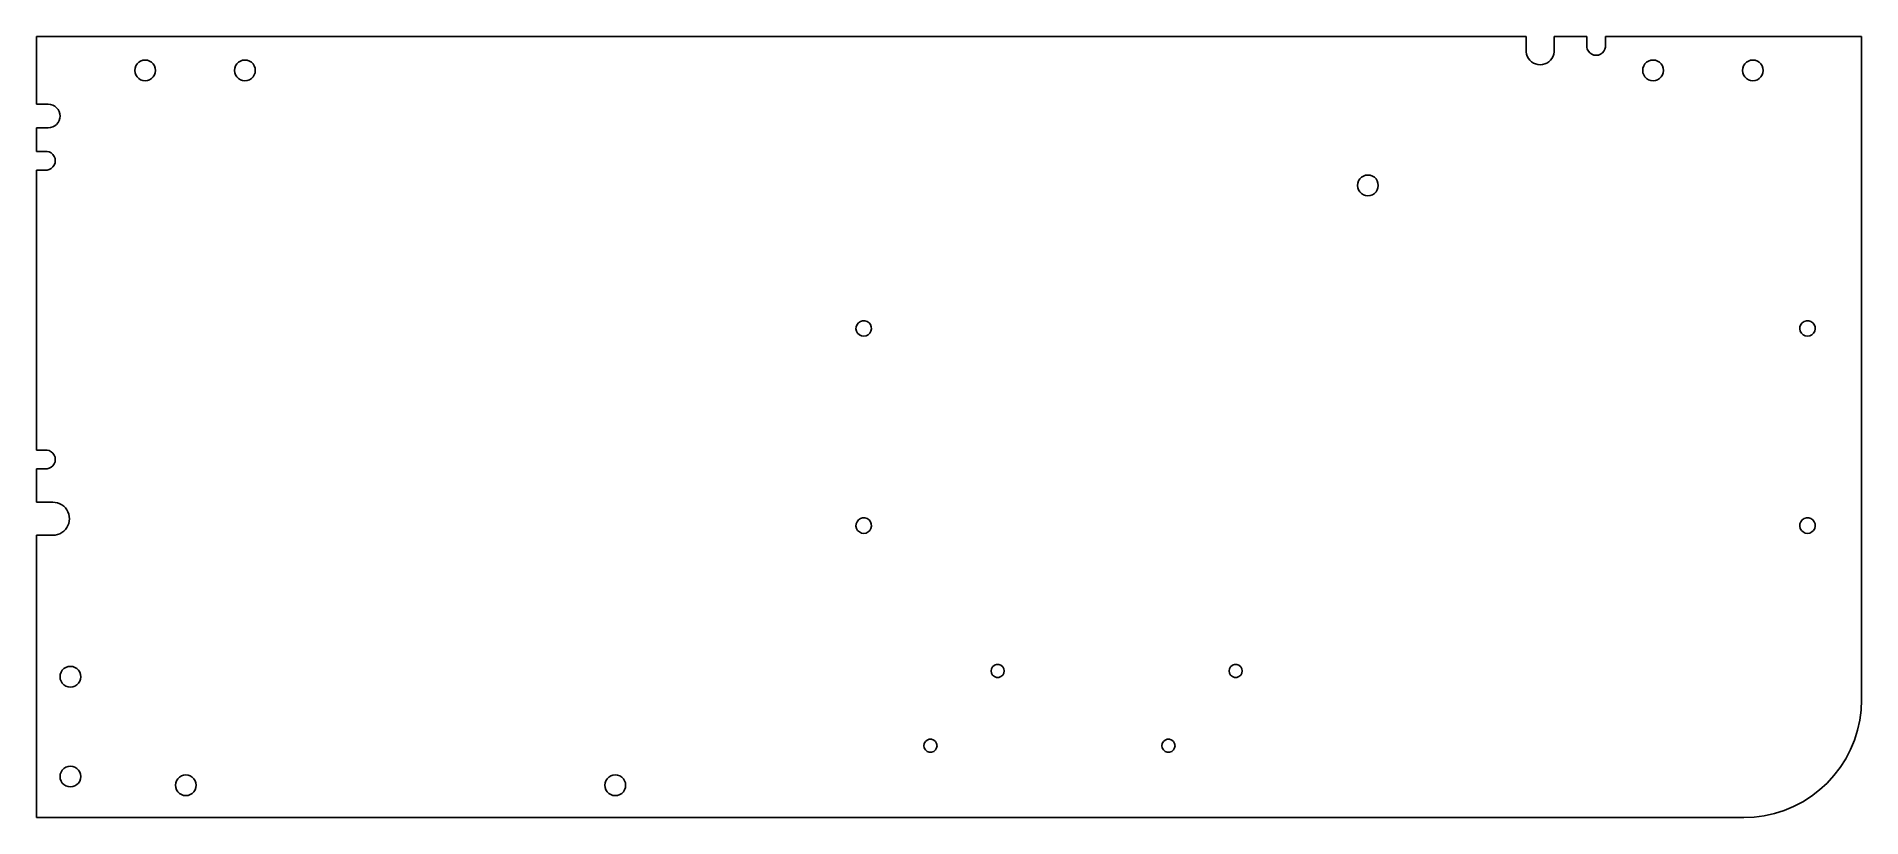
# Model space of a CAD drawing. Header units: metres. Extents: x 0 to 388, y -166 to 0.
import ezdxf

# ---------------------------------------------------------------- set-up
doc = ezdxf.new("R2010")
doc.units = ezdxf.units.M

msp = doc.modelspace()

# ---------------------------------------------------------------- linework, layer by layer
for p, q in [((316.69, 0), (0, 0)), ((0, 0), (0, -14.4)), ((316.69, -3.24774), (316.69, 0)), ((329.595, 0), (322.67, 0)), ((322.67, 0), (322.67, -3.24774)), ((329.595, -2.24107), (329.595, 0)), ((388, 0), (333.565, 0)), ((333.565, 0), (333.565, -2.24107)), ((388, -141), (388, 0)), ((316.772, -3.73646), (316.69, -3.24774)), ((316.933, -4.20509), (316.772, -3.73646)), ((322.588, -3.73646), (322.427, -4.20509)), ((322.67, -3.24774), (322.588, -3.73646)), ((329.71, -2.70921), (329.595, -2.24107)), ((329.934, -3.13613), (329.71, -2.70921)), ((330.254, -3.49702), (329.934, -3.13613)), ((330.651, -3.77091), (330.254, -3.49702)), ((331.101, -3.94188), (330.651, -3.77091)), ((332.509, -3.77091), (332.059, -3.94188)), ((332.906, -3.49702), (332.509, -3.77091)), ((333.226, -3.13613), (332.906, -3.49702)), ((333.45, -2.70921), (333.226, -3.13613)), ((333.565, -2.24107), (333.45, -2.70921)), ((20.9, -7.2), (20.9552, -6.71045)), ((20.9552, -7.68955), (20.9, -7.2)), ((20.9552, -6.71045), (21.1179, -6.24546)), ((21.1179, -8.15454), (20.9552, -7.68955)), ((21.1179, -6.24546), (21.38, -5.82832)), ((21.38, -5.82832), (21.7283, -5.47997)), ((21.7283, -5.47997), (22.1455, -5.21787)), ((22.1455, -5.21787), (22.6105, -5.05516)), ((22.6105, -5.05516), (23.1, -5)), ((23.1, -5), (23.5895, -5.05516)), ((23.5895, -5.05516), (24.0545, -5.21787)), ((24.0545, -5.21787), (24.4717, -5.47997)), ((24.4717, -5.47997), (24.82, -5.82832)), ((24.82, -5.82832), (25.0821, -6.24546)), ((25.0821, -6.24546), (25.2448, -6.71045)), ((25.2448, -7.68955), (25.0821, -8.15454)), ((25.2448, -6.71045), (25.3, -7.2)), ((25.3, -7.2), (25.2448, -7.68955)), ((42.12, -7.2), (42.1752, -6.71045)), ((42.1752, -7.68955), (42.12, -7.2)), ((42.1752, -6.71045), (42.3379, -6.24546)), ((42.3379, -8.15454), (42.1752, -7.68955)), ((42.3379, -6.24546), (42.6, -5.82832)), ((42.6, -5.82832), (42.9483, -5.47997)), ((42.9483, -5.47997), (43.3655, -5.21787)), ((43.3655, -5.21787), (43.8305, -5.05516)), ((43.8305, -5.05516), (44.32, -5)), ((44.32, -5), (44.8095, -5.05516)), ((44.8095, -5.05516), (45.2745, -5.21787)), ((45.2745, -5.21787), (45.6917, -5.47997)), ((45.6917, -5.47997), (46.04, -5.82832)), ((46.04, -5.82832), (46.3021, -6.24546)), ((46.3021, -6.24546), (46.4648, -6.71045)), ((46.4648, -7.68955), (46.3021, -8.15454)), ((46.4648, -6.71045), (46.52, -7.2)), ((46.52, -7.2), (46.4648, -7.68955)), ((317.169, -4.64084), (316.933, -4.20509)), ((317.473, -5.03184), (317.169, -4.64084)), ((317.837, -5.36742), (317.473, -5.03184)), ((318.252, -5.63842), (317.837, -5.36742)), ((318.706, -5.83745), (318.252, -5.63842)), ((319.186, -5.95908), (318.706, -5.83745)), ((319.68, -6), (319.186, -5.95908)), ((320.174, -5.95908), (319.68, -6)), ((320.654, -5.83745), (320.174, -5.95908)), ((321.108, -5.63842), (320.654, -5.83745)), ((321.523, -5.36742), (321.108, -5.63842)), ((321.887, -5.03184), (321.523, -5.36742)), ((322.192, -4.64084), (321.887, -5.03184)), ((322.427, -4.20509), (322.192, -4.64084)), ((331.58, -4), (331.101, -3.94188)), ((332.059, -3.94188), (331.58, -4)), ((341.48, -7.2), (341.535, -6.71045)), ((341.535, -7.68955), (341.48, -7.2)), ((341.535, -6.71045), (341.698, -6.24546)), ((341.698, -8.15454), (341.535, -7.68955)), ((341.698, -6.24546), (341.96, -5.82832)), ((341.96, -5.82832), (342.308, -5.47997)), ((342.308, -5.47997), (342.725, -5.21787)), ((342.725, -5.21787), (343.19, -5.05516)), ((343.19, -5.05516), (343.68, -5)), ((343.68, -5), (344.17, -5.05516)), ((344.17, -5.05516), (344.635, -5.21787)), ((344.635, -5.21787), (345.052, -5.47997)), ((345.052, -5.47997), (345.4, -5.82832)), ((345.4, -5.82832), (345.662, -6.24546)), ((345.662, -6.24546), (345.825, -6.71045)), ((345.825, -7.68955), (345.662, -8.15454)), ((345.825, -6.71045), (345.88, -7.2)), ((345.88, -7.2), (345.825, -7.68955)), ((362.7, -7.2), (362.755, -6.71045)), ((362.755, -7.68955), (362.7, -7.2)), ((362.755, -6.71045), (362.918, -6.24546)), ((362.918, -8.15454), (362.755, -7.68955)), ((362.918, -6.24546), (363.18, -5.82832)), ((363.18, -5.82832), (363.528, -5.47997)), ((363.528, -5.47997), (363.945, -5.21787)), ((363.945, -5.21787), (364.41, -5.05516)), ((364.41, -5.05516), (364.9, -5)), ((364.9, -5), (365.39, -5.05516)), ((365.39, -5.05516), (365.855, -5.21787)), ((365.855, -5.21787), (366.272, -5.47997)), ((366.272, -5.47997), (366.62, -5.82832)), ((366.62, -5.82832), (366.882, -6.24546)), ((366.882, -6.24546), (367.045, -6.71045)), ((367.045, -7.68955), (366.882, -8.15454)), ((367.045, -6.71045), (367.1, -7.2)), ((367.1, -7.2), (367.045, -7.68955)), ((21.38, -8.57168), (21.1179, -8.15454)), ((21.7283, -8.92003), (21.38, -8.57168)), ((22.1455, -9.18213), (21.7283, -8.92003)), ((22.6105, -9.34484), (22.1455, -9.18213)), ((23.1, -9.4), (22.6105, -9.34484)), ((23.5895, -9.34484), (23.1, -9.4)), ((24.0545, -9.18213), (23.5895, -9.34484)), ((24.4717, -8.92003), (24.0545, -9.18213)), ((24.82, -8.57168), (24.4717, -8.92003)), ((25.0821, -8.15454), (24.82, -8.57168)), ((42.6, -8.57168), (42.3379, -8.15454)), ((42.9483, -8.92003), (42.6, -8.57168)), ((43.3655, -9.18213), (42.9483, -8.92003)), ((43.8305, -9.34484), (43.3655, -9.18213)), ((44.32, -9.4), (43.8305, -9.34484)), ((44.8095, -9.34484), (44.32, -9.4)), ((45.2745, -9.18213), (44.8095, -9.34484)), ((45.6917, -8.92003), (45.2745, -9.18213)), ((46.04, -8.57168), (45.6917, -8.92003)), ((46.3021, -8.15454), (46.04, -8.57168)), ((341.96, -8.57168), (341.698, -8.15454)), ((342.308, -8.92003), (341.96, -8.57168)), ((342.725, -9.18213), (342.308, -8.92003)), ((343.19, -9.34484), (342.725, -9.18213)), ((343.68, -9.4), (343.19, -9.34484)), ((344.17, -9.34484), (343.68, -9.4)), ((344.635, -9.18213), (344.17, -9.34484)), ((345.052, -8.92003), (344.635, -9.18213)), ((345.4, -8.57168), (345.052, -8.92003)), ((345.662, -8.15454), (345.4, -8.57168)), ((363.18, -8.57168), (362.918, -8.15454)), ((363.528, -8.92003), (363.18, -8.57168)), ((363.945, -9.18213), (363.528, -8.92003)), ((364.41, -9.34484), (363.945, -9.18213)), ((364.9, -9.4), (364.41, -9.34484)), ((365.39, -9.34484), (364.9, -9.4)), ((365.855, -9.18213), (365.39, -9.34484)), ((366.272, -8.92003), (365.855, -9.18213)), ((366.62, -8.57168), (366.272, -8.92003)), ((366.882, -8.15454), (366.62, -8.57168)), ((0, -14.4), (2.5, -14.4)), ((2.5, -14.4), (2.98773, -14.448)), ((2.98773, -14.448), (3.45671, -14.5903)), ((3.45671, -14.5903), (3.88893, -14.8213)), ((3.88893, -14.8213), (4.26777, -15.1322)), ((4.26777, -15.1322), (4.57867, -15.5111)), ((4.57867, -15.5111), (4.8097, -15.9433)), ((2.5, -19.4), (0, -19.4)), ((0, -19.4), (0, -24.4146)), ((2.98773, -19.352), (2.5, -19.4)), ((3.45671, -19.2097), (2.98773, -19.352)), ((3.88893, -18.9787), (3.45671, -19.2097)), ((4.26777, -18.6678), (3.88893, -18.9787)), ((4.57867, -18.2889), (4.26777, -18.6678)), ((4.8097, -17.8567), (4.57867, -18.2889)), ((4.8097, -15.9433), (4.95196, -16.4123)), ((4.95196, -17.3877), (4.8097, -17.8567)), ((4.95196, -16.4123), (5, -16.9)), ((5, -16.9), (4.95196, -17.3877)), ((0, -24.4146), (2.24107, -24.4146)), ((2.24107, -24.4146), (2.70921, -24.53)), ((2.70921, -24.53), (3.13613, -24.754)), ((3.13613, -24.754), (3.49702, -25.0738)), ((3.49702, -25.0738), (3.77091, -25.4706)), ((3.77091, -25.4706), (3.94188, -25.9214)), ((3.94188, -26.8786), (3.77091, -27.3294)), ((3.94188, -25.9214), (4, -26.4)), ((4, -26.4), (3.94188, -26.8786)), ((2.24107, -28.3854), (0, -28.3854)), ((0, -28.3854), (0, -87.9146)), ((2.70921, -28.27), (2.24107, -28.3854)), ((3.13613, -28.046), (2.70921, -28.27)), ((3.49702, -27.7262), (3.13613, -28.046)), ((3.77091, -27.3294), (3.49702, -27.7262)), ((280.917, -31.1605), (281.079, -30.6955)), ((281.079, -30.6955), (281.342, -30.2783)), ((281.342, -30.2783), (281.69, -29.93)), ((281.69, -29.93), (282.107, -29.6679)), ((282.107, -29.6679), (282.572, -29.5052)), ((282.572, -29.5052), (283.062, -29.45)), ((283.062, -29.45), (283.551, -29.5052)), ((283.551, -29.5052), (284.016, -29.6679)), ((284.016, -29.6679), (284.433, -29.93)), ((284.433, -29.93), (284.782, -30.2783)), ((284.782, -30.2783), (285.044, -30.6955)), ((285.044, -30.6955), (285.206, -31.1605)), ((280.862, -31.65), (280.917, -31.1605)), ((280.917, -32.1395), (280.862, -31.65)), ((281.079, -32.6045), (280.917, -32.1395)), ((281.342, -33.0217), (281.079, -32.6045)), ((281.69, -33.37), (281.342, -33.0217)), ((282.107, -33.6321), (281.69, -33.37)), ((282.572, -33.7948), (282.107, -33.6321)), ((283.062, -33.85), (282.572, -33.7948)), ((283.551, -33.7948), (283.062, -33.85)), ((284.016, -33.6321), (283.551, -33.7948)), ((284.433, -33.37), (284.016, -33.6321)), ((284.782, -33.0217), (284.433, -33.37)), ((285.044, -32.6045), (284.782, -33.0217)), ((285.206, -32.1395), (285.044, -32.6045)), ((285.206, -31.1605), (285.262, -31.65)), ((285.262, -31.65), (285.206, -32.1395)), ((174.225, -62.1683), (174.261, -61.6778)), ((174.261, -61.6778), (174.441, -61.22)), ((174.441, -61.22), (174.748, -60.8355)), ((174.748, -60.8355), (175.154, -60.5584)), ((175.154, -60.5584), (175.624, -60.4134)), ((175.624, -60.4134), (176.116, -60.4134)), ((176.116, -60.4134), (176.586, -60.5584)), ((176.586, -60.5584), (176.992, -60.8355)), ((176.992, -60.8355), (177.299, -61.22)), ((177.299, -61.22), (177.479, -61.6778)), ((177.479, -61.6778), (177.515, -62.1683)), ((374.885, -62.1683), (374.921, -61.6778)), ((374.921, -61.6778), (375.101, -61.22)), ((375.101, -61.22), (375.408, -60.8355)), ((375.408, -60.8355), (375.814, -60.5584)), ((375.814, -60.5584), (376.284, -60.4134)), ((376.284, -60.4134), (376.776, -60.4134)), ((376.776, -60.4134), (377.246, -60.5584)), ((377.246, -60.5584), (377.652, -60.8355)), ((377.652, -60.8355), (377.959, -61.22)), ((377.959, -61.22), (378.139, -61.6778)), ((378.139, -61.6778), (378.175, -62.1683)), ((174.334, -62.6478), (174.225, -62.1683)), ((174.58, -63.0738), (174.334, -62.6478)), ((174.941, -63.4083), (174.58, -63.0738)), ((175.384, -63.6217), (174.941, -63.4083)), ((175.87, -63.695), (175.384, -63.6217)), ((176.356, -63.6217), (175.87, -63.695)), ((176.799, -63.4083), (176.356, -63.6217)), ((177.16, -63.0738), (176.799, -63.4083)), ((177.406, -62.6478), (177.16, -63.0738)), ((177.515, -62.1683), (177.406, -62.6478)), ((374.994, -62.6478), (374.885, -62.1683)), ((375.24, -63.0738), (374.994, -62.6478)), ((375.601, -63.4083), (375.24, -63.0738)), ((376.044, -63.6217), (375.601, -63.4083)), ((376.53, -63.695), (376.044, -63.6217)), ((377.016, -63.6217), (376.53, -63.695)), ((377.459, -63.4083), (377.016, -63.6217)), ((377.82, -63.0738), (377.459, -63.4083)), ((378.066, -62.6478), (377.82, -63.0738)), ((378.175, -62.1683), (378.066, -62.6478)), ((0, -87.9146), (2.24107, -87.9146)), ((2.24107, -87.9146), (2.70921, -88.03)), ((2.70921, -88.03), (3.13613, -88.254)), ((3.13613, -88.254), (3.49702, -88.5738)), ((3.49702, -88.5738), (3.77091, -88.9706)), ((3.77091, -88.9706), (3.94188, -89.4214)), ((2.24107, -91.8854), (0, -91.8854)), ((0, -91.8854), (0, -99)), ((2.70921, -91.77), (2.24107, -91.8854)), ((3.13613, -91.546), (2.70921, -91.77)), ((3.49702, -91.2262), (3.13613, -91.546)), ((3.77091, -90.8294), (3.49702, -91.2262)), ((3.94188, -90.3786), (3.77091, -90.8294)), ((3.94188, -89.4214), (4, -89.9)), ((4, -89.9), (3.94188, -90.3786)), ((0, -99), (3.5, -99)), ((3.5, -99), (3.9981, -99.0356)), ((3.9981, -99.0356), (4.48606, -99.1418)), ((4.48606, -99.1418), (4.95395, -99.3163)), ((4.95395, -99.3163), (5.39224, -99.5556)), ((5.39224, -99.5556), (5.79201, -99.8549)), ((5.79201, -99.8549), (6.14512, -100.208)), ((6.14512, -100.208), (6.44439, -100.608)), ((6.44439, -100.608), (6.68371, -101.046)), ((6.44439, -104.392), (6.14512, -104.792)), ((6.68371, -103.954), (6.44439, -104.392)), ((6.68371, -101.046), (6.85822, -101.514)), ((6.85822, -103.486), (6.68371, -103.954)), ((6.85822, -101.514), (6.96437, -102.002)), ((6.96437, -102.998), (6.85822, -103.486)), ((6.96437, -102.002), (7, -102.5)), ((7, -102.5), (6.96437, -102.998)), ((174.225, -104.078), (174.261, -103.588)), ((174.334, -104.558), (174.225, -104.078)), ((174.261, -103.588), (174.441, -103.13)), ((174.58, -104.984), (174.334, -104.558)), ((174.441, -103.13), (174.748, -102.745)), ((174.748, -102.745), (175.154, -102.468)), ((175.154, -102.468), (175.624, -102.323)), ((175.624, -102.323), (176.116, -102.323)), ((176.116, -102.323), (176.586, -102.468)), ((176.586, -102.468), (176.992, -102.745)), ((176.992, -102.745), (177.299, -103.13)), ((177.406, -104.558), (177.16, -104.984)), ((177.299, -103.13), (177.479, -103.588)), ((177.515, -104.078), (177.406, -104.558)), ((177.479, -103.588), (177.515, -104.078)), ((374.885, -104.078), (374.921, -103.588)), ((374.994, -104.558), (374.885, -104.078)), ((374.921, -103.588), (375.101, -103.13)), ((375.24, -104.984), (374.994, -104.558)), ((375.101, -103.13), (375.408, -102.745)), ((375.408, -102.745), (375.814, -102.468)), ((375.814, -102.468), (376.284, -102.323)), ((376.284, -102.323), (376.776, -102.323)), ((376.776, -102.323), (377.246, -102.468)), ((377.246, -102.468), (377.652, -102.745)), ((377.652, -102.745), (377.959, -103.13)), ((378.066, -104.558), (377.82, -104.984)), ((377.959, -103.13), (378.139, -103.588)), ((378.175, -104.078), (378.066, -104.558)), ((378.139, -103.588), (378.175, -104.078)), ((3.5, -106), (0, -106)), ((0, -106), (0, -166)), ((3.9981, -105.964), (3.5, -106)), ((4.48606, -105.858), (3.9981, -105.964)), ((4.95395, -105.684), (4.48606, -105.858)), ((5.39224, -105.444), (4.95395, -105.684)), ((5.79201, -105.145), (5.39224, -105.444)), ((6.14512, -104.792), (5.79201, -105.145)), ((174.941, -105.318), (174.58, -104.984)), ((175.384, -105.532), (174.941, -105.318)), ((175.87, -105.605), (175.384, -105.532)), ((176.356, -105.532), (175.87, -105.605)), ((176.799, -105.318), (176.356, -105.532)), ((177.16, -104.984), (176.799, -105.318)), ((375.601, -105.318), (375.24, -104.984)), ((376.044, -105.532), (375.601, -105.318)), ((376.53, -105.605), (376.044, -105.532)), ((377.016, -105.532), (376.53, -105.605)), ((377.459, -105.318), (377.016, -105.532)), ((377.82, -104.984), (377.459, -105.318)), ((5, -136.08), (5.05516, -135.59)), ((5.05516, -135.59), (5.21787, -135.125)), ((5.21787, -135.125), (5.47997, -134.708)), ((5.47997, -134.708), (5.82832, -134.36)), ((5.82832, -134.36), (6.24546, -134.098)), ((6.24546, -134.098), (6.71045, -133.935)), ((6.71045, -133.935), (7.2, -133.88)), ((7.2, -133.88), (7.68955, -133.935)), ((7.68955, -133.935), (8.15454, -134.098)), ((8.15454, -134.098), (8.57168, -134.36)), ((8.57168, -134.36), (8.92003, -134.708)), ((8.92003, -134.708), (9.18213, -135.125)), ((9.18213, -135.125), (9.34484, -135.59)), ((9.34484, -135.59), (9.4, -136.08)), ((202.95, -134.85), (203.034, -134.371)), ((203.034, -135.329), (202.95, -134.85)), ((203.034, -134.371), (203.278, -133.95)), ((203.278, -135.75), (203.034, -135.329)), ((203.278, -133.95), (203.65, -133.638)), ((203.65, -136.062), (203.278, -135.75)), ((203.65, -133.638), (204.107, -133.471)), ((204.107, -133.471), (204.593, -133.471)), ((204.593, -133.471), (205.05, -133.638)), ((205.05, -133.638), (205.422, -133.95)), ((205.422, -135.75), (205.05, -136.062)), ((205.422, -133.95), (205.666, -134.371)), ((205.666, -135.329), (205.422, -135.75)), ((205.666, -134.371), (205.75, -134.85)), ((205.75, -134.85), (205.666, -135.329)), ((253.55, -134.85), (253.634, -134.371)), ((253.634, -135.329), (253.55, -134.85)), ((253.634, -134.371), (253.878, -133.95)), ((253.878, -135.75), (253.634, -135.329)), ((253.878, -133.95), (254.25, -133.638)), ((254.25, -136.062), (253.878, -135.75)), ((254.25, -133.638), (254.707, -133.471)), ((254.707, -133.471), (255.193, -133.471)), ((255.193, -133.471), (255.65, -133.638)), ((255.65, -133.638), (256.022, -133.95)), ((256.022, -135.75), (255.65, -136.062)), ((256.022, -133.95), (256.266, -134.371)), ((256.266, -135.329), (256.022, -135.75)), ((256.266, -134.371), (256.35, -134.85)), ((256.35, -134.85), (256.266, -135.329)), ((5.05516, -136.57), (5, -136.08)), ((5.21787, -137.035), (5.05516, -136.57)), ((5.47997, -137.452), (5.21787, -137.035)), ((5.82832, -137.8), (5.47997, -137.452)), ((6.24546, -138.062), (5.82832, -137.8)), ((6.71045, -138.225), (6.24546, -138.062)), ((7.2, -138.28), (6.71045, -138.225)), ((7.68955, -138.225), (7.2, -138.28)), ((8.15454, -138.062), (7.68955, -138.225)), ((8.57168, -137.8), (8.15454, -138.062)), ((8.92003, -137.452), (8.57168, -137.8)), ((9.18213, -137.035), (8.92003, -137.452)), ((9.34484, -136.57), (9.18213, -137.035)), ((9.4, -136.08), (9.34484, -136.57)), ((204.107, -136.229), (203.65, -136.062)), ((204.593, -136.229), (204.107, -136.229)), ((205.05, -136.062), (204.593, -136.229)), ((254.707, -136.229), (254.25, -136.062)), ((255.193, -136.229), (254.707, -136.229)), ((255.65, -136.062), (255.193, -136.229)), ((387.62, -145.341), (387.905, -143.179)), ((387.905, -143.179), (388, -141)), ((387.148, -147.47), (387.62, -145.341)), ((188.65, -150.75), (188.734, -150.271)), ((188.734, -151.229), (188.65, -150.75)), ((188.734, -150.271), (188.978, -149.85)), ((188.978, -151.65), (188.734, -151.229)), ((188.978, -149.85), (189.35, -149.538)), ((189.35, -149.538), (189.807, -149.371)), ((189.807, -149.371), (190.293, -149.371)), ((190.293, -149.371), (190.75, -149.538)), ((190.75, -149.538), (191.122, -149.85)), ((191.122, -149.85), (191.366, -150.271)), ((191.366, -151.229), (191.122, -151.65)), ((191.366, -150.271), (191.45, -150.75)), ((191.45, -150.75), (191.366, -151.229)), ((239.25, -150.75), (239.334, -150.271)), ((239.334, -151.229), (239.25, -150.75)), ((239.334, -150.271), (239.578, -149.85)), ((239.578, -151.65), (239.334, -151.229)), ((239.578, -149.85), (239.95, -149.538)), ((239.95, -149.538), (240.407, -149.371)), ((240.407, -149.371), (240.893, -149.371)), ((240.893, -149.371), (241.35, -149.538)), ((241.35, -149.538), (241.722, -149.85)), ((241.722, -149.85), (241.966, -150.271)), ((241.966, -151.229), (241.722, -151.65)), ((241.966, -150.271), (242.05, -150.75)), ((242.05, -150.75), (241.966, -151.229)), ((385.658, -151.565), (386.492, -149.551)), ((386.492, -149.551), (387.148, -147.47)), ((6.24546, -155.318), (6.71045, -155.155)), ((6.71045, -155.155), (7.2, -155.1)), ((7.2, -155.1), (7.68955, -155.155)), ((7.68955, -155.155), (8.15454, -155.318)), ((189.35, -151.962), (188.978, -151.65)), ((189.807, -152.129), (189.35, -151.962)), ((190.293, -152.129), (189.807, -152.129)), ((190.75, -151.962), (190.293, -152.129)), ((191.122, -151.65), (190.75, -151.962)), ((239.95, -151.962), (239.578, -151.65)), ((240.407, -152.129), (239.95, -151.962)), ((240.893, -152.129), (240.407, -152.129)), ((241.35, -151.962), (240.893, -152.129)), ((241.722, -151.65), (241.35, -151.962)), ((383.479, -155.339), (384.651, -153.5)), ((384.651, -153.5), (385.658, -151.565)), ((5, -157.3), (5.05516, -156.81)), ((5.05516, -157.79), (5, -157.3)), ((5.05516, -156.81), (5.21787, -156.345)), ((5.21787, -158.255), (5.05516, -157.79)), ((5.21787, -156.345), (5.47997, -155.928)), ((5.47997, -158.672), (5.21787, -158.255)), ((5.47997, -155.928), (5.82832, -155.58)), ((5.82832, -159.02), (5.47997, -158.672)), ((5.82832, -155.58), (6.24546, -155.318)), ((6.24546, -159.282), (5.82832, -159.02)), ((8.15454, -155.318), (8.57168, -155.58)), ((8.57168, -159.02), (8.15454, -159.282)), ((8.57168, -155.58), (8.92003, -155.928)), ((8.92003, -158.672), (8.57168, -159.02)), ((8.92003, -155.928), (9.18213, -156.345)), ((9.18213, -158.255), (8.92003, -158.672)), ((9.18213, -156.345), (9.34484, -156.81)), ((9.34484, -157.79), (9.18213, -158.255)), ((9.34484, -156.81), (9.4, -157.3)), ((9.4, -157.3), (9.34484, -157.79)), ((29.55, -159.15), (29.6052, -158.66)), ((29.6052, -158.66), (29.7679, -158.195)), ((29.7679, -158.195), (30.03, -157.778)), ((30.03, -157.778), (30.3783, -157.43)), ((30.3783, -157.43), (30.7955, -157.168)), ((30.7955, -157.168), (31.2605, -157.005)), ((31.2605, -157.005), (31.75, -156.95)), ((31.75, -156.95), (32.2395, -157.005)), ((32.2395, -157.005), (32.7045, -157.168)), ((32.7045, -157.168), (33.1217, -157.43)), ((33.1217, -157.43), (33.47, -157.778)), ((33.47, -157.778), (33.7321, -158.195)), ((33.7321, -158.195), (33.8948, -158.66)), ((33.8948, -158.66), (33.95, -159.15)), ((120.85, -159.15), (120.905, -158.66)), ((120.905, -158.66), (121.068, -158.195)), ((121.068, -158.195), (121.33, -157.778)), ((121.33, -157.778), (121.678, -157.43)), ((121.678, -157.43), (122.095, -157.168)), ((122.095, -157.168), (122.56, -157.005)), ((122.56, -157.005), (123.05, -156.95)), ((123.05, -156.95), (123.54, -157.005)), ((123.54, -157.005), (124.005, -157.168)), ((124.005, -157.168), (124.422, -157.43)), ((124.422, -157.43), (124.77, -157.778)), ((124.77, -157.778), (125.032, -158.195)), ((125.032, -158.195), (125.195, -158.66)), ((125.195, -158.66), (125.25, -159.15)), ((379.07, -160.151), (380.678, -158.678)), ((380.678, -158.678), (382.151, -157.07)), ((382.151, -157.07), (383.479, -155.339)), ((6.71045, -159.445), (6.24546, -159.282)), ((7.2, -159.5), (6.71045, -159.445)), ((7.68955, -159.445), (7.2, -159.5)), ((8.15454, -159.282), (7.68955, -159.445)), ((29.6052, -159.64), (29.55, -159.15)), ((29.7679, -160.105), (29.6052, -159.64)), ((30.03, -160.522), (29.7679, -160.105)), ((30.3783, -160.87), (30.03, -160.522)), ((30.7955, -161.132), (30.3783, -160.87)), ((31.2605, -161.295), (30.7955, -161.132)), ((31.75, -161.35), (31.2605, -161.295)), ((32.2395, -161.295), (31.75, -161.35)), ((32.7045, -161.132), (32.2395, -161.295)), ((33.1217, -160.87), (32.7045, -161.132)), ((33.47, -160.522), (33.1217, -160.87)), ((33.7321, -160.105), (33.47, -160.522)), ((33.8948, -159.64), (33.7321, -160.105)), ((33.95, -159.15), (33.8948, -159.64)), ((120.905, -159.64), (120.85, -159.15)), ((121.068, -160.105), (120.905, -159.64)), ((121.33, -160.522), (121.068, -160.105)), ((121.678, -160.87), (121.33, -160.522)), ((122.095, -161.132), (121.678, -160.87)), ((122.56, -161.295), (122.095, -161.132)), ((123.05, -161.35), (122.56, -161.295)), ((123.54, -161.295), (123.05, -161.35)), ((124.005, -161.132), (123.54, -161.295)), ((124.422, -160.87), (124.005, -161.132)), ((124.77, -160.522), (124.422, -160.87)), ((125.032, -160.105), (124.77, -160.522)), ((125.195, -159.64), (125.032, -160.105)), ((125.25, -159.15), (125.195, -159.64)), ((373.565, -163.658), (375.5, -162.651)), ((375.5, -162.651), (377.339, -161.479)), ((377.339, -161.479), (379.07, -160.151)), ((0, -166), (363, -166)), ((363, -166), (365.179, -165.905)), ((365.179, -165.905), (367.341, -165.62)), ((367.341, -165.62), (369.47, -165.148)), ((369.47, -165.148), (371.551, -164.492)), ((371.551, -164.492), (373.565, -163.658))]:
    msp.add_line(p, q)

doc.saveas('drawing.dxf')
